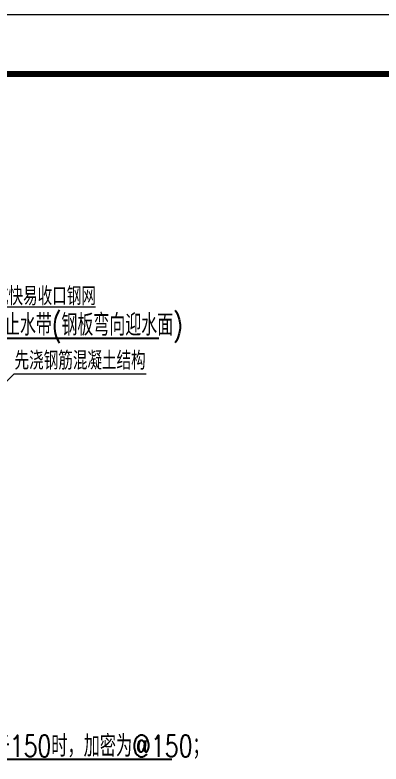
# Model space of a CAD drawing. Extents: x 3968514 to 5230306, y -516551 to -228246.
# Drawn here: x 4139809 to 4145996, y -312809 to -300153 of the extents above; entities that cross this region are included whole.
import ezdxf

# ---------------------------------------------------------------- set-up
doc = ezdxf.new("R2010")
doc.units = 0
doc.header["$LTSCALE"] = 1000
doc.header["$MEASUREMENT"] = 0
doc.layers.add('AXIS', color=3, linetype='Continuous', lineweight=15)
doc.layers.add('FRAME', color=3, linetype='Continuous', lineweight=18)
doc.layers.add('supertext', color=140, linetype='Continuous')
doc.layers.add('TEXT', color=7, linetype='Continuous')
doc.styles.add('HZ', font='txt.shx', dxfattribs={"width": 0.8, "bigfont": 'hztxt.shx'})

# ---------------------------------------------------------------- blocks, each defined once
blk = doc.blocks.new('A$C0B803521')
at = {"layer": 'FRAME', "lineweight": 18}
blk.add_line((-15943, 93652), (-100043, 93652), dxfattribs=at)
at = {"layer": 'FRAME', "lineweight": 140}
blk.add_line((-16943, 92652), (-97543, 92652), dxfattribs=at)

msp = doc.modelspace()

# ---------------------------------------------------------------- linework, layer by layer
at = {"layer": 'AXIS', "ltscale": 50, "elevation": -24.69417}
for points in [[(4137406.71498, -307026.40322), (4138754.95842, -305087.25183), (4141167.7409, -305087.25183)], [(4138751.70008, -307233.51654), (4139795.57948, -306217.26284), (4142024.33652, -306217.26284)]]:
    msp.add_lwpolyline(points, dxfattribs=at)
at = {"layer": 'supertext', "color": 0}
msp.add_line((4136267.83275, -312728.15344, -24.69417), (4142462.61921, -312728.15344, -24.69417), dxfattribs=at)
at = {"layer": 'TEXT', "elevation": -24.69417}
msp.add_lwpolyline([(4137422.57713, -307406.42651), (4139028.17438, -305612.74588), (4142242.93402, -305612.74588)], dxfattribs=at)

# ---------------------------------------------------------------- block references
msp.add_blockref('A$C0B803521', (4170297.64127, -393805.3043))

# ---------------------------------------------------------------- texts
at = {"layer": 'AXIS', "style": 'HZ', "width": 0.8}
for s, p in [('钢丝网或快易收口钢网', (4138714.87623, -305057.23323, -24.69417)), ('先浇钢筋混凝土结构', (4139802.00022, -306146.10333, -24.69417))]:
    msp.add_text(s, height=307.8, dxfattribs=at).set_placement(p)
at = {"layer": 'supertext', "color": 0, "style": 'HZ', "width": 0.75}
msp.add_text('(1).梁后浇带宽度范围内，箍筋作加密处理：该位置原设计箍筋间距大于150时，加密为@150；', height=364.5, dxfattribs=at).set_placement((4130839.70669, -312687.65344, -24.69417))
at = {"layer": 'TEXT', "style": 'HZ', "width": 0.74}
msp.add_text('中埋止水带(钢板弯向迎水面)', height=364.5, dxfattribs=at).set_placement((4139084.33336, -305572.55647, -24.69417))

doc.saveas('drawing.dxf')
